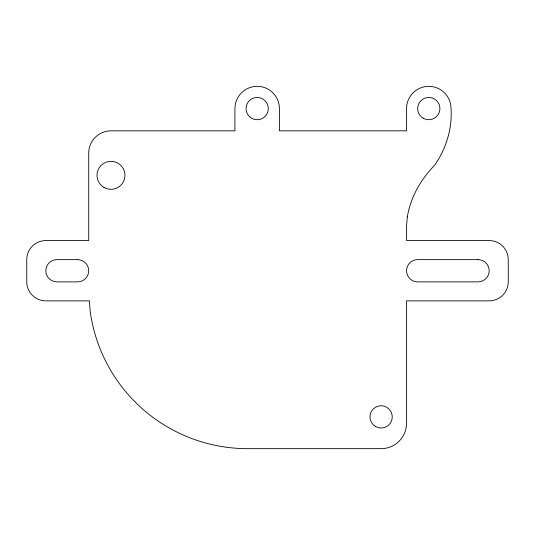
<?xml version="1.0" encoding="UTF-8"?>
<svg xmlns="http://www.w3.org/2000/svg" width="535" height="535" viewBox="0 0 535 535"><rect width="100%" height="100%" fill="white"/><g stroke="black" fill="none" stroke-linecap="round" stroke-linejoin="round"><path stroke-width="0.8" d="M407.302 216.963L406.546 225.864L406.546 240.563L489.184 240.563A19.066 19.066 0 0 1 508.25 259.635L508.25 281.805A19.066 19.066 0 0 1 489.184 300.871L406.546 300.871L406.546 423.232A25.426 25.426 0 0 1 381.121 448.658L247.638 448.658A158.908 158.908 0 0 1 90.087 310.487L89.452 300.871L45.816 300.871A19.066 19.066 0 0 1 26.75 281.805L26.75 259.635A19.066 19.066 0 0 1 45.816 240.563L88.723 240.563L88.723 153.084A22.249 22.249 0 0 1 110.972 130.834L234.925 130.834L234.925 108.592A22.249 22.249 0 0 1 257.168 86.342A22.249 22.249 0 0 1 279.417 108.592L279.417 130.834L406.546 130.834L406.546 108.592A22.249 22.249 0 0 1 428.796 86.342A22.249 22.249 0 0 1 451.045 108.592C452.376 128.728 446.05 148.857 434.554 165.322C420.684 179.452 410.612 197.341 407.302 216.963M77.602 259.635L56.944 259.635A11.121 11.121 0 0 0 45.816 270.757A11.121 11.121 0 0 0 56.944 281.878L77.602 281.878A11.121 11.121 0 0 0 88.723 270.757A11.121 11.121 0 0 0 77.602 259.635M478.056 259.635L417.668 259.635A11.121 11.121 0 0 0 406.546 270.757A11.121 11.121 0 0 0 417.668 281.878L478.056 281.878A11.121 11.121 0 0 0 489.184 270.757A11.121 11.121 0 0 0 478.056 259.635M249.303 116.456A11.121 11.121 0 0 0 267.915 111.467A11.121 11.121 0 0 0 254.292 97.845A11.121 11.121 0 0 0 249.303 116.456M423.232 118.222A11.121 11.121 0 0 0 439.917 108.592A11.121 11.121 0 0 0 423.232 98.955A11.121 11.121 0 0 0 423.232 118.222M375.557 426.509A11.121 11.121 0 0 0 392.242 416.879A11.121 11.121 0 0 0 375.557 407.242A11.121 11.121 0 0 0 375.557 426.509M103.984 187.444A13.984 13.984 0 0 0 124.956 175.333A13.984 13.984 0 0 0 103.984 163.222A13.984 13.984 0 0 0 103.984 187.444"/></g></svg>
